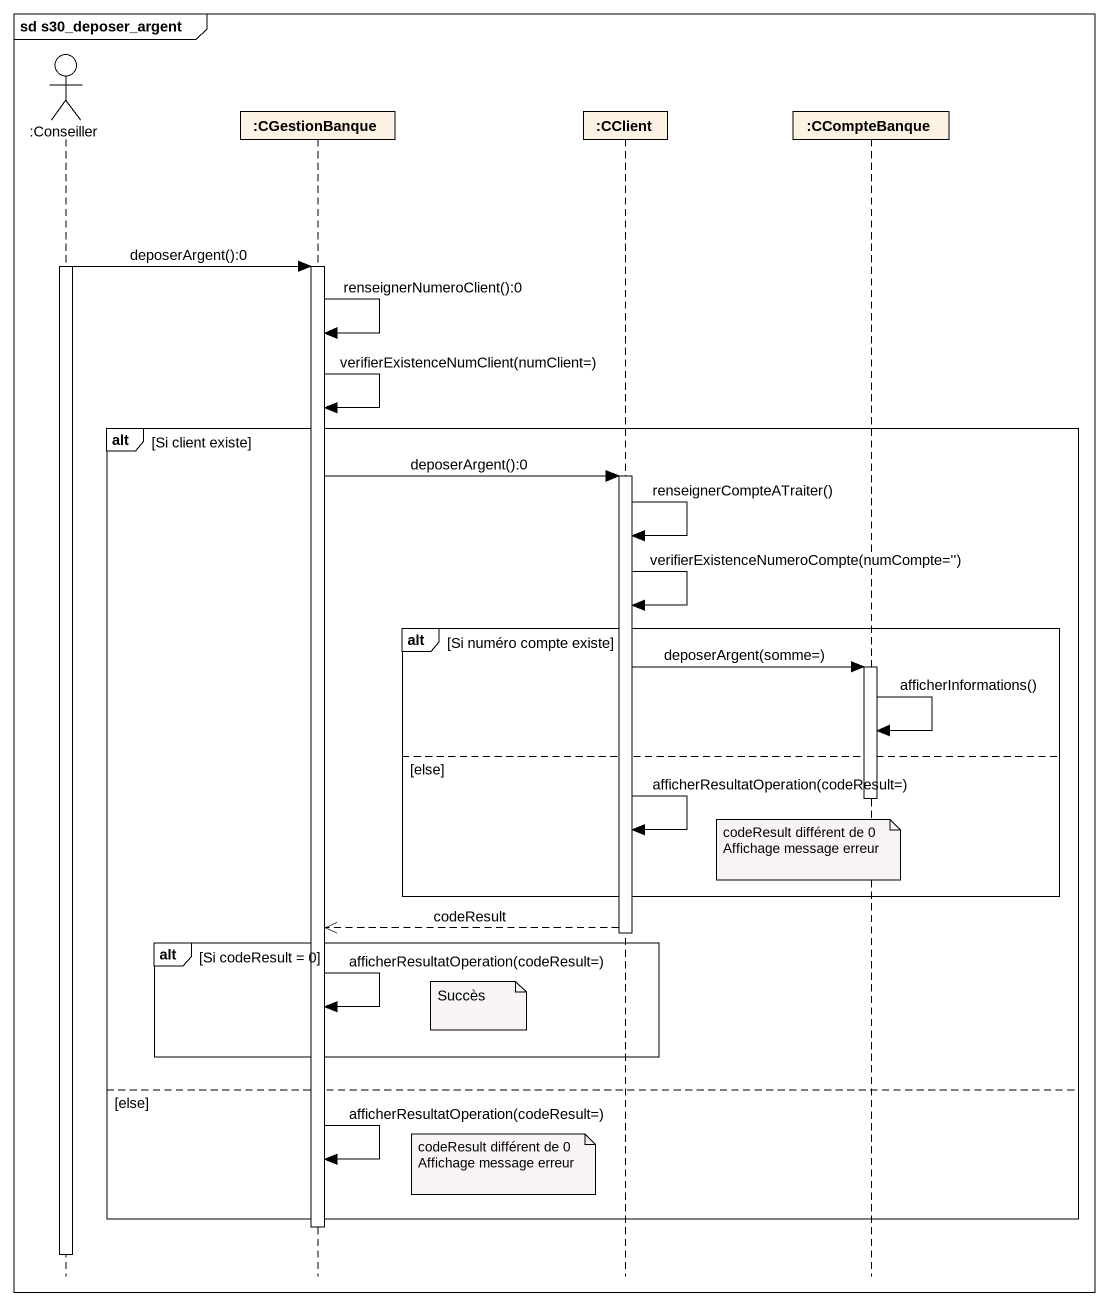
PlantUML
@startuml
mainframe sd s30_deposer_argent
hide footbox
actor ":Conseiller" as Conseiller
participant ":CGestionBanque" as CGestionBanque
participant ":CClient" as CClient
participant ":CCompteBanque" as CCompteBanque

activate Conseiller
Conseiller -> CGestionBanque : deposerArgent():0
activate CGestionBanque
CGestionBanque -> CGestionBanque : renseignerNumeroClient():0
CGestionBanque -> CGestionBanque : verifierExistenceNumClient(numClient=)
alt Si client existe
  CGestionBanque -> CClient : deposerArgent():0
  activate CClient
  CClient -> CClient : renseignerCompteATraiter()
  CClient -> CClient : verifierExistenceNumeroCompte(numCompte='')
  alt Si numéro compte existe
    CClient -> CCompteBanque : deposerArgent(somme=)
    activate CCompteBanque
    CCompteBanque -> CCompteBanque : afficherInformations()
  else else
    deactivate CCompteBanque
    CClient -> CClient : afficherResultatOperation(codeResult=)
    note over CCompteBanque
      codeResult différent de 0
      Affichage message erreur
    end note
  end
  CClient -->> CGestionBanque : codeResult
  deactivate CClient
  alt Si codeResult = 0
    note left of CClient : Succès
    CGestionBanque -> CGestionBanque : afficherResultatOperation(codeResult=)
  end
else else
  CGestionBanque -> CGestionBanque : afficherResultatOperation(codeResult=)
  note left of CClient
    codeResult différent de 0
    Affichage message erreur
  end note
end
deactivate CGestionBanque
deactivate Conseiller
@enduml
